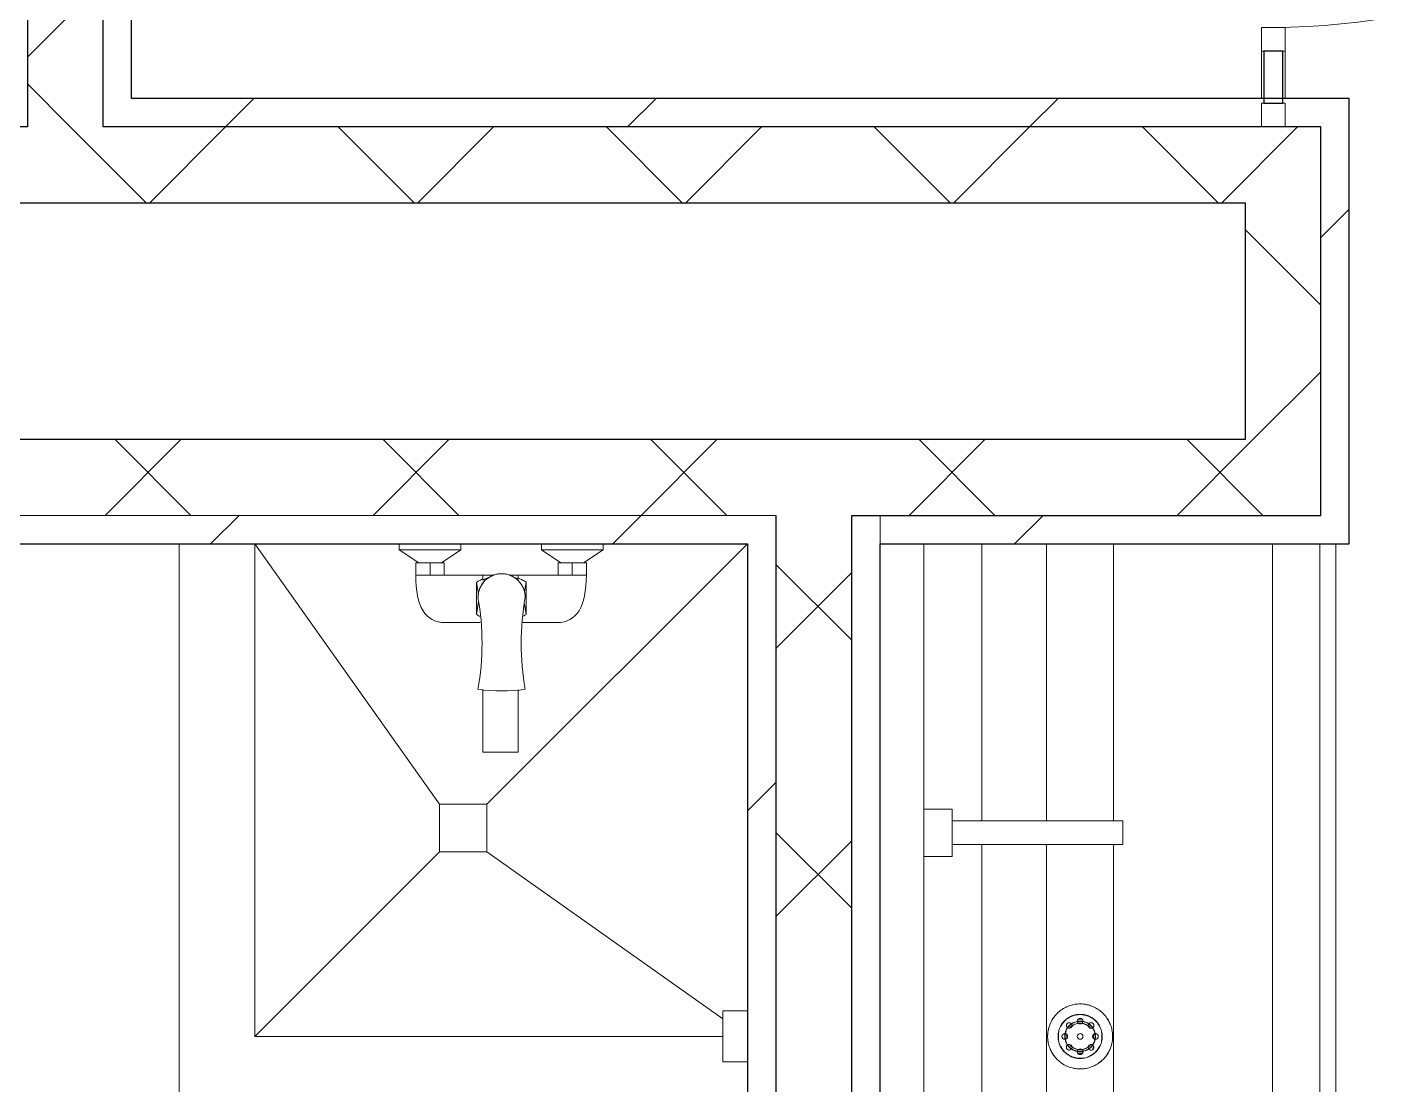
# Model space of a CAD drawing. Header units: millimetres. Extents: x -215207 to 92095, y -30385 to 123050.
# Drawn here: x -156190 to -154745, y -5864 to -4749 of the extents above; entities that cross this region are included whole.
import ezdxf

# ---------------------------------------------------------------- set-up
doc = ezdxf.new("R2010")
doc.units = ezdxf.units.MM
for name, color, linetype, lineweight in [('Витраж', 7, 'Continuous', 9), ('Двери', 7, 'Continuous', 9), ('Обобщенные модели', 7, 'Continuous', 20), ('Сантехника', 7, 'Continuous', 20), ('Стены наружные', 7, 'Continuous', 20), ('Стены разрез', 7, 'Continuous', 30), ('Стены штриховка', 7, 'Continuous', 9)]:
    doc.layers.add(name, color=color, linetype=linetype, lineweight=lineweight)

# ---------------------------------------------------------------- blocks, each defined once
blk = doc.blocks.new('1 этаж 21082025')
at = {"layer": 'Витраж', "lineweight": 18, "extrusion": (0, 0, -1)}
for p, q in [((45072.5, -36190), (45047.5, -36190)), ((45047.5, -36190), (45047.5, -36215)), ((45072.5, -36215), (45072.5, -36190)), ((45047.5, -36215), (45072.5, -36215))]:
    blk.add_line(p, q, dxfattribs=at)
at = {"layer": 'Витраж'}
for p, q in [((45047.5, -36215), (45047.5, -36265)), ((45072.5, -36215), (45072.5, -36265))]:
    blk.add_line(p, q, dxfattribs=at)
at = {"layer": 'Витраж', "lineweight": 18}
for p, q in [((45072.5, -36270), (45047.5, -36270)), ((45047.5, -36270), (45047.5, -36295)), ((45072.5, -36295), (45072.5, -36270)), ((45047.5, -36295), (45072.5, -36295))]:
    blk.add_line(p, q, dxfattribs=at)
at = {"layer": 'Двери'}
blk.add_arc((45060, -35490), 700, 270, 0, dxfattribs=at)
at = {"layer": 'Обобщенные модели'}
for p, q in [((43905, -36735), (43905, -37335)), ((43985, -37255), (43985, -36735)), ((43985, -36735), (44180, -37010)), ((44505, -36735), (44230, -37010)), ((44230, -37010), (44180, -37010)), ((44180, -37010), (44180, -37060)), ((44230, -37060), (44230, -37010)), ((43985, -37255), (44180, -37060)), ((44180, -37060), (44230, -37060)), ((44230, -37060), (44479, -37236.6)), ((44479, -37255), (43985, -37255))]:
    blk.add_line(p, q, dxfattribs=at)
at = {"layer": 'Обобщенные модели', "lineweight": 9}
for centre, radius, start, end in [((44245.5, -36791.5), 24.9, 0, 180), ((43948.2, -36840.1), 276.6, 349.8828, 10.1172), ((44542.7, -36840.1), 276.6, 169.8828, 190.1172), ((44245.5, -36704.3), 186, 262.307, 277.693)]:
    blk.add_arc(centre, radius, start, end, dxfattribs=at)
for points, knots in [([(44231.8, -36770.6), (44231.6, -36770.8), (44231.1, -36771.1), (44230.5, -36771.6), (44229.9, -36772), (44229.4, -36772.4), (44229, -36772.8), (44228.8, -36773), (44228.7, -36773.1)], [0.365798, 0.365798, 0.365798, 0.365798, 0.3928571, 0.4107143, 0.4285714, 0.4464286, 0.4642857, 0.4733784, 0.4733784, 0.4733784, 0.4733784]), ([(44237.6, -36767.8), (44237.4, -36767.9), (44236.7, -36768.1), (44235.9, -36768.5), (44235.1, -36768.8), (44234.7, -36769), (44234.4, -36769.1)], [0.1967317, 0.1967317, 0.1967317, 0.1967317, 0.21428571, 0.25, 0.26785714, 0.28571429, 0.28571429, 0.28571429, 0.28571429]), ([(44245.5, -36766.6), (44244.5, -36766.6), (44243, -36766.7), (44241.1, -36766.9), (44240.1, -36767.1), (44239.7, -36767.2)], [0, 0, 0, 0, 0.0714286, 0.1071429, 0.1428571, 0.1428571, 0.1428571, 0.1428571]), ([(44251.2, -36767.2), (44250.8, -36767.1), (44249.8, -36766.9), (44247.9, -36766.7), (44246.5, -36766.6), (44245.5, -36766.6)], [0.8571429, 0.8571429, 0.8571429, 0.8571429, 0.8928571, 0.9285714, 1, 1, 1, 1]), ([(44256.5, -36769.1), (44256.3, -36769), (44255.8, -36768.8), (44255, -36768.5), (44254.2, -36768.1), (44253.5, -36767.9), (44253.3, -36767.8)], [0.71428571, 0.71428571, 0.71428571, 0.71428571, 0.73214286, 0.75, 0.78571429, 0.8032683, 0.8032683, 0.8032683, 0.8032683]), ([(44262.2, -36773.1), (44262.2, -36773), (44261.7, -36772.6), (44261.2, -36772.1), (44260.4, -36771.6), (44259.8, -36771.1), (44259.4, -36770.8), (44259.1, -36770.6)], [0.5266216, 0.5266216, 0.5266216, 0.5266216, 0.5357143, 0.5714286, 0.5892857, 0.6071429, 0.634202, 0.634202, 0.634202, 0.634202]), ([(44223.2, -36780.3), (44223, -36780.7), (44222.6, -36781.6), (44222.2, -36782.7), (44221.9, -36783.3), (44221.9, -36783.5)], [0.71428571, 0.71428571, 0.71428571, 0.71428571, 0.75, 0.78571429, 0.80227909, 0.80227909, 0.80227909, 0.80227909]), ([(44226.2, -36775.7), (44225.9, -36776.1), (44225.4, -36776.7), (44224.9, -36777.4), (44224.7, -36777.7)], [0.57142857, 0.57142857, 0.57142857, 0.57142857, 0.60714286, 0.63719083, 0.63719083, 0.63719083, 0.63719083]), ([(44266.2, -36777.7), (44266, -36777.4), (44265.5, -36776.7), (44265, -36776.1), (44264.8, -36775.7)], [0.36280917, 0.36280917, 0.36280917, 0.36280917, 0.39285714, 0.42857143, 0.42857143, 0.42857143, 0.42857143]), ([(44269.1, -36783.5), (44269, -36783.3), (44268.8, -36782.7), (44268.3, -36781.6), (44267.9, -36780.7), (44267.7, -36780.3)], [0.19772091, 0.19772091, 0.19772091, 0.19772091, 0.21428571, 0.25, 0.28571429, 0.28571429, 0.28571429, 0.28571429])]:
    blk.add_open_spline(points, degree=3, knots=knots, dxfattribs=at)
for points in [[(44221.2, -36785.6), (44220.8, -36787.5), (44220.6, -36789.5), (44220.6, -36791.5)], [(44270.4, -36791.5), (44270.4, -36789.5), (44270.1, -36787.5), (44269.7, -36785.6)]]:
    blk.add_open_spline(points, degree=3, dxfattribs=at)
at = {"layer": 'Сантехника'}
for p, q in [((44137.5, -36735), (44137.5, -36741.4)), ((44137.5, -36741.4), (44158, -36755)), ((44202.5, -36741.4), (44137.5, -36741.4)), ((44182, -36755), (44202.5, -36741.4)), ((44202.5, -36741.4), (44202.5, -36735)), ((44287.5, -36735), (44287.5, -36741.3)), ((44287.5, -36741.3), (44308, -36755)), ((44352.5, -36741.3), (44287.5, -36741.3)), ((44332, -36755), (44352.5, -36741.3)), ((44352.5, -36741.3), (44352.5, -36735)), ((44691, -38445), (44691, -36735)), ((44752.4, -37027.6), (44752.4, -36735)), ((44820.4, -37027.5), (44820.4, -36735)), ((44891.1, -37027.5), (44891.1, -36735)), ((45059, -38445), (45059, -36735)), ((45109, -38445), (45109, -36735)), ((45126, -38445), (45126, -36735)), ((44155, -36755), (44170, -36755)), ((44155, -36768), (44155, -36755)), ((44170, -36755), (44185, -36755)), ((44170, -36755), (44170, -36768)), ((44185, -36755), (44185, -36768)), ((44305, -36755), (44320, -36755)), ((44305, -36768), (44305, -36755)), ((44320, -36755), (44335, -36755)), ((44320, -36768), (44320, -36755)), ((44335, -36755), (44335, -36768)), ((44154.8, -36768), (44162.1, -36768)), ((44170, -36768), (44162.1, -36768)), ((44177.9, -36768), (44170, -36768)), ((44177.9, -36768), (44225.8, -36768)), ((44225.8, -36773.3), (44225.8, -36768)), ((44225.8, -36768), (44237.6, -36768)), ((44253.3, -36768), (44263, -36768)), ((44263, -36768), (44263, -36772.3)), ((44263, -36768), (44312.1, -36768)), ((44320, -36768), (44312.1, -36768)), ((44327.9, -36768), (44320, -36768)), ((44327.9, -36768), (44334.9, -36768)), ((44219.1, -36809.7), (44219.1, -36775.6)), ((44219.1, -36775.6), (44221, -36788.3)), ((44269.6, -36785.9), (44271.5, -36775.6)), ((44271.5, -36775.6), (44271.5, -36809.7)), ((44219.1, -36809.7), (44220.9, -36795.9)), ((44271.5, -36809.7), (44269.7, -36798.9)), ((44185.6, -36818.2), (44222.9, -36818.2)), ((44268, -36818.2), (44304.1, -36818.2)), ((44225.8, -36947.8), (44225.8, -36889)), ((44263, -36889.1), (44263, -36947.8)), ((44225.8, -36947.8), (44225.8, -36955)), ((44263, -36955), (44263, -36947.8)), ((44225.8, -36955), (44263, -36955)), ((44721, -37015), (44691, -37015)), ((44721, -37065), (44721, -37015)), ((44901, -37027.5), (44721, -37027.5)), ((44901, -37052.5), (44901, -37027.5)), ((44721, -37052.5), (44901, -37052.5)), ((44752.4, -37577.6), (44752.4, -37052.4)), ((44820.4, -37577.5), (44820.4, -37052.5)), ((44891.1, -37577.5), (44891.1, -37052.5)), ((44691, -37065), (44721, -37065)), ((44844.3, -37222.8), (44843, -37223.3)), ((44845.6, -37222.3), (44844.3, -37222.8)), ((44846.9, -37221.9), (44845.6, -37222.3)), ((44848.2, -37221.6), (44846.9, -37221.9)), ((44849.5, -37221.3), (44848.2, -37221.6)), ((44850.9, -37221.1), (44849.5, -37221.3)), ((44852.3, -37220.9), (44850.9, -37221.1)), ((44853.6, -37220.8), (44852.3, -37220.9)), ((44855, -37220.7), (44853.6, -37220.8)), ((44856.4, -37220.7), (44855, -37220.7)), ((44857.7, -37220.7), (44856.4, -37220.7)), ((44859.1, -37220.8), (44857.7, -37220.7)), ((44860.5, -37221), (44859.1, -37220.8)), ((44861.8, -37221.2), (44860.5, -37221)), ((44863.2, -37221.5), (44861.8, -37221.2)), ((44864.5, -37221.8), (44863.2, -37221.5)), ((44865.8, -37222.1), (44864.5, -37221.8)), ((44867.1, -37222.6), (44865.8, -37222.1)), ((44868.4, -37223), (44867.1, -37222.6)), ((44869.7, -37223.6), (44868.4, -37223)), ((44505, -37228), (44479, -37228)), ((44479, -37228), (44479, -37255)), ((44826.6, -37237.3), (44825.9, -37238.5)), ((44827.3, -37236.2), (44826.6, -37237.3)), ((44828.1, -37235), (44827.3, -37236.2)), ((44828.9, -37233.9), (44828.1, -37235)), ((44829.8, -37232.9), (44828.9, -37233.9)), ((44830.7, -37231.8), (44829.8, -37232.9)), ((44831.7, -37230.8), (44830.7, -37231.8)), ((44832.6, -37229.9), (44831.7, -37230.8)), ((44833.7, -37229), (44832.6, -37229.9)), ((44834.7, -37228.1), (44833.7, -37229)), ((44835.8, -37227.3), (44834.7, -37228.1)), ((44836.9, -37226.5), (44835.8, -37227.3)), ((44838.1, -37225.7), (44836.9, -37226.5)), ((44839.3, -37225.1), (44838.1, -37225.7)), ((44840.5, -37224.4), (44839.3, -37225.1)), ((44839.8, -37238.3), (44840.4, -37237.6)), ((44840.4, -37237.6), (44841.2, -37237)), ((44841.7, -37223.8), (44840.5, -37224.4)), ((44840.6, -37237.8), (44841.3, -37237.2)), ((44841.2, -37237), (44841.9, -37236.5)), ((44841.3, -37237.2), (44842, -37236.7)), ((44843, -37223.3), (44841.7, -37223.8)), ((44841.9, -37236.5), (44842.6, -37235.9)), ((44842.6, -37235.9), (44843.4, -37235.4)), ((44842.8, -37236.1), (44843.6, -37235.6)), ((44843.4, -37235.4), (44844.2, -37234.9)), ((44843.6, -37235.6), (44844.3, -37235.1)), ((44844.2, -37234.9), (44845, -37234.5)), ((44844.3, -37235.1), (44845.1, -37234.7)), ((44845, -37234.5), (44845.8, -37234)), ((44845.1, -37234.7), (44846, -37234.3)), ((44846.3, -37233.8), (44845.5, -37234.2)), ((44845.8, -37234), (44846.7, -37233.6)), ((44846, -37234.3), (44846.8, -37233.9)), ((44847.2, -37233.4), (44846.3, -37233.8)), ((44846.7, -37233.6), (44847.6, -37233.3)), ((44846.8, -37233.9), (44847.7, -37233.5)), ((44848, -37233.1), (44847.2, -37233.4)), ((44847.6, -37233.3), (44848.4, -37233)), ((44847.7, -37233.5), (44848.5, -37233.2)), ((44848.9, -37232.8), (44848, -37233.1)), ((44848.4, -37233), (44849.3, -37232.7)), ((44848.5, -37233.2), (44849.4, -37232.9)), ((44849.8, -37232.5), (44848.9, -37232.8)), ((44849.3, -37232.7), (44850.2, -37232.4)), ((44849.4, -37232.9), (44850.3, -37232.7)), ((44850.7, -37232.3), (44849.8, -37232.5)), ((44850.2, -37232.4), (44851.1, -37232.2)), ((44850.3, -37232.7), (44851.2, -37232.5)), ((44851.6, -37232.1), (44850.7, -37232.3)), ((44851.1, -37232.2), (44852, -37232)), ((44851.2, -37232.5), (44852.1, -37232.3)), ((44852.5, -37232), (44851.6, -37232.1)), ((44852, -37232), (44853, -37231.9)), ((44852.1, -37232.3), (44853, -37232.2)), ((44853, -37231.9), (44853.9, -37231.8)), ((44853, -37232.2), (44853.9, -37232.1)), ((44853.9, -37231.8), (44854.8, -37231.7)), ((44853.9, -37232.1), (44854.8, -37232)), ((44854.8, -37231.7), (44855.7, -37231.7)), ((44854.8, -37232), (44855.8, -37232)), ((44855.7, -37231.7), (44856.7, -37231.7)), ((44855.8, -37232), (44856.7, -37232)), ((44856.7, -37231.7), (44857.6, -37231.8)), ((44856.7, -37232), (44857.6, -37232)), ((44857.6, -37231.8), (44858.5, -37231.8)), ((44857.6, -37232), (44858.5, -37232.1)), ((44858.5, -37231.8), (44859.5, -37232)), ((44858.5, -37232.1), (44859.4, -37232.2)), ((44860, -37232), (44859, -37231.9)), ((44859.4, -37232.2), (44860.3, -37232.4)), ((44859.5, -37232), (44860.4, -37232.1)), ((44860.9, -37232.2), (44860, -37232)), ((44860.3, -37232.4), (44861.2, -37232.6)), ((44860.4, -37232.1), (44861.3, -37232.3)), ((44861.8, -37232.4), (44860.9, -37232.2)), ((44861.2, -37232.6), (44862.1, -37232.8)), ((44861.3, -37232.3), (44862.2, -37232.5)), ((44862.7, -37232.7), (44861.8, -37232.4)), ((44862.1, -37232.8), (44863, -37233.1)), ((44862.2, -37232.5), (44863.1, -37232.8)), ((44863.6, -37233), (44862.7, -37232.7)), ((44863, -37233.1), (44863.9, -37233.4)), ((44863.1, -37232.8), (44864, -37233.1)), ((44864.4, -37233.3), (44863.6, -37233)), ((44863.9, -37233.4), (44864.7, -37233.7)), ((44864, -37233.1), (44864.8, -37233.4)), ((44865.3, -37233.6), (44864.4, -37233.3)), ((44864.7, -37233.7), (44865.6, -37234.1)), ((44864.8, -37233.4), (44865.7, -37233.8)), ((44866.2, -37234), (44865.3, -37233.6)), ((44865.6, -37234.1), (44866.4, -37234.5)), ((44865.7, -37233.8), (44866.5, -37234.2)), ((44867, -37234.5), (44866.2, -37234)), ((44866.4, -37234.5), (44867.2, -37234.9)), ((44866.5, -37234.2), (44867.4, -37234.7)), ((44867.2, -37234.9), (44868, -37235.3)), ((44867.4, -37234.7), (44868.2, -37235.1)), ((44868, -37235.3), (44868.8, -37235.8)), ((44868.2, -37235.1), (44868.9, -37235.6)), ((44868.8, -37235.8), (44869.6, -37236.4)), ((44868.9, -37235.6), (44869.7, -37236.2)), ((44869.6, -37236.4), (44870.3, -37236.9)), ((44870.9, -37224.1), (44869.7, -37223.6)), ((44869.7, -37236.2), (44870.5, -37236.7)), ((44870.3, -37236.9), (44871, -37237.5)), ((44870.5, -37236.7), (44871.2, -37237.3)), ((44872.2, -37224.7), (44870.9, -37224.1)), ((44871, -37237.5), (44871.7, -37238.1)), ((44871.2, -37237.3), (44871.9, -37237.9)), ((44873.4, -37225.4), (44872.2, -37224.7)), ((44874.5, -37226.1), (44873.4, -37225.4)), ((44875.7, -37226.9), (44874.5, -37226.1)), ((44876.8, -37227.7), (44875.7, -37226.9)), ((44877.9, -37228.6), (44876.8, -37227.7)), ((44878.9, -37229.5), (44877.9, -37228.6)), ((44879.9, -37230.4), (44878.9, -37229.5)), ((44880.9, -37231.4), (44879.9, -37230.4)), ((44881.8, -37232.4), (44880.9, -37231.4)), ((44882.7, -37233.4), (44881.8, -37232.4)), ((44883.5, -37234.5), (44882.7, -37233.4)), ((44884.3, -37235.6), (44883.5, -37234.5)), ((44885.1, -37236.8), (44884.3, -37235.6)), ((44885.8, -37238), (44885.1, -37236.8)), ((44821.9, -37251.5), (44821.8, -37252.9)), ((44822, -37250.2), (44821.9, -37251.5)), ((44822.3, -37248.8), (44822, -37250.2)), ((44822.5, -37247.5), (44822.3, -37248.8)), ((44822.9, -37246.1), (44822.5, -37247.5)), ((44823.2, -37244.8), (44822.9, -37246.1)), ((44823.7, -37243.5), (44823.2, -37244.8)), ((44824.2, -37242.2), (44823.7, -37243.5)), ((44824.7, -37241), (44824.2, -37242.2)), ((44825.3, -37239.7), (44824.7, -37241)), ((44825.9, -37238.5), (44825.3, -37239.7)), ((44832.9, -37251.7), (44832.8, -37252.6)), ((44833.1, -37250.8), (44832.9, -37251.7)), ((44832.9, -37252.2), (44833, -37251.3)), ((44833, -37251.3), (44833.2, -37250.4)), ((44833.1, -37252.2), (44833.3, -37251.3)), ((44833.2, -37250.4), (44833.4, -37249.5)), ((44833.3, -37251.3), (44833.4, -37250.4)), ((44833.4, -37249.5), (44833.6, -37248.6)), ((44833.4, -37250.4), (44833.6, -37249.5)), ((44833.6, -37248.6), (44833.9, -37247.7)), ((44833.9, -37247.7), (44834.2, -37246.8)), ((44834.2, -37246.8), (44834.5, -37245.9)), ((44834.5, -37245.9), (44834.9, -37245.1)), ((44834.9, -37245.1), (44835.3, -37244.2)), ((44835.3, -37244.2), (44835.8, -37243.4)), ((44836, -37243), (44835.6, -37243.8)), ((44835.6, -37244.4), (44836, -37243.6)), ((44835.8, -37243.4), (44836.3, -37242.6)), ((44836.5, -37242.2), (44836, -37243)), ((44836, -37243.6), (44836.5, -37242.8)), ((44836.3, -37242.6), (44836.8, -37241.8)), ((44837.1, -37241.4), (44836.5, -37242.2)), ((44836.5, -37242.8), (44837, -37242)), ((44836.8, -37241.8), (44837.3, -37241.1)), ((44837, -37242), (44837.5, -37241.2)), ((44837.6, -37240.7), (44837.1, -37241.4)), ((44837.3, -37241.1), (44837.9, -37240.3)), ((44837.5, -37241.2), (44838.1, -37240.5)), ((44838.2, -37240), (44837.6, -37240.7)), ((44837.9, -37240.3), (44838.5, -37239.6)), ((44838.1, -37240.5), (44838.7, -37239.8)), ((44838.8, -37239.3), (44838.2, -37240)), ((44838.5, -37239.6), (44839.1, -37238.9)), ((44838.7, -37239.8), (44839.3, -37239.1)), ((44839.5, -37238.6), (44838.8, -37239.3)), ((44839.1, -37238.9), (44839.8, -37238.3)), ((44839.3, -37239.1), (44839.9, -37238.5)), ((44839.9, -37238.5), (44840.6, -37237.8)), ((44840, -37252.4), (44840.1, -37251.8)), ((44840.1, -37251.8), (44840.3, -37251.1)), ((44840.3, -37251.1), (44840.4, -37250.5)), ((44840.4, -37250.5), (44840.6, -37249.9)), ((44840.6, -37249.9), (44840.8, -37249.3)), ((44840.8, -37249.3), (44841.1, -37248.7)), ((44841.1, -37248.7), (44841.3, -37248.1)), ((44841.3, -37248.1), (44841.6, -37247.5)), ((44841.6, -37247.5), (44841.9, -37247)), ((44841.9, -37247), (44842.3, -37246.4)), ((44842.3, -37246.4), (44842.6, -37245.9)), ((44842.6, -37245.9), (44843, -37245.3)), ((44843, -37245.3), (44843.4, -37244.8)), ((44843.4, -37244.8), (44843.8, -37244.3)), ((44843.8, -37244.3), (44844.3, -37243.8)), ((44844.3, -37243.8), (44844.7, -37243.4)), ((44844.7, -37243.4), (44845.2, -37242.9)), ((44845.2, -37242.9), (44845.7, -37242.5)), ((44845.7, -37242.5), (44846.2, -37242.1)), ((44846.2, -37242.1), (44846.7, -37241.7)), ((44846.7, -37241.7), (44847.2, -37241.4)), ((44852.6, -37239.2), (44853.2, -37239)), ((44853.2, -37239), (44853.9, -37238.9)), ((44853.9, -37238.9), (44854.5, -37238.9)), ((44854.5, -37238.9), (44855.2, -37238.8)), ((44855.2, -37238.8), (44855.8, -37238.8)), ((44855.8, -37238.8), (44856.5, -37238.8)), ((44856.5, -37238.8), (44857.1, -37238.8)), ((44857.1, -37238.8), (44857.8, -37238.9)), ((44857.8, -37238.9), (44858.4, -37239)), ((44858.4, -37239), (44859, -37239.1)), ((44865, -37241.5), (44865.5, -37241.9)), ((44865.5, -37241.9), (44866, -37242.3)), ((44866, -37242.3), (44866.5, -37242.7)), ((44866.5, -37242.7), (44867, -37243.1)), ((44867, -37243.1), (44867.5, -37243.6)), ((44867.5, -37243.6), (44867.9, -37244.1)), ((44867.9, -37244.1), (44868.4, -37244.5)), ((44868.4, -37244.5), (44868.8, -37245)), ((44868.8, -37245), (44869.2, -37245.6)), ((44869.2, -37245.6), (44869.5, -37246.1)), ((44869.5, -37246.1), (44869.9, -37246.6)), ((44869.9, -37246.6), (44870.2, -37247.2)), ((44870.2, -37247.2), (44870.5, -37247.8)), ((44870.5, -37247.8), (44870.8, -37248.4)), ((44870.8, -37248.4), (44871, -37249)), ((44871, -37249), (44871.3, -37249.6)), ((44871.3, -37249.6), (44871.5, -37250.2)), ((44871.5, -37250.2), (44871.6, -37250.8)), ((44871.6, -37250.8), (44871.8, -37251.4)), ((44871.7, -37238.1), (44872.4, -37238.8)), ((44871.8, -37251.4), (44871.9, -37252.1)), ((44871.9, -37237.9), (44872.5, -37238.6)), ((44871.9, -37252.1), (44872, -37252.7)), ((44872.9, -37238.9), (44872.2, -37238.3)), ((44872.4, -37238.8), (44873, -37239.4)), ((44872.5, -37238.6), (44873.2, -37239.3)), ((44873.5, -37239.6), (44872.9, -37238.9)), ((44873, -37239.4), (44873.6, -37240.1)), ((44873.2, -37239.3), (44873.8, -37240)), ((44874.1, -37240.3), (44873.5, -37239.6)), ((44873.6, -37240.1), (44874.2, -37240.8)), ((44873.8, -37240), (44874.4, -37240.7)), ((44874.7, -37241.1), (44874.1, -37240.3)), ((44874.2, -37240.8), (44874.7, -37241.6)), ((44874.4, -37240.7), (44874.9, -37241.4)), ((44875.2, -37241.8), (44874.7, -37241.1)), ((44874.7, -37241.6), (44875.3, -37242.3)), ((44874.9, -37241.4), (44875.5, -37242.2)), ((44875.7, -37242.6), (44875.2, -37241.8)), ((44875.3, -37242.3), (44875.7, -37243.1)), ((44875.5, -37242.2), (44876, -37243)), ((44876.2, -37243.4), (44875.7, -37242.6)), ((44875.7, -37243.1), (44876.2, -37243.9)), ((44876, -37243), (44876.4, -37243.8)), ((44876.3, -37243.6), (44876.2, -37243.4)), ((44876.2, -37243.9), (44876.3, -37244.1)), ((44876.4, -37243.8), (44876.9, -37244.6)), ((44876.9, -37244.6), (44877.3, -37245.5)), ((44877.3, -37245.5), (44877.6, -37246.3)), ((44877.6, -37246.3), (44878, -37247.2)), ((44878, -37247.2), (44878.2, -37248.1)), ((44878.2, -37248.1), (44878.5, -37249)), ((44878.5, -37249), (44878.7, -37249.9)), ((44878.5, -37249.9), (44878.7, -37250.8)), ((44878.7, -37249.9), (44878.9, -37250.8)), ((44878.7, -37250.8), (44878.8, -37251.7)), ((44878.8, -37251.7), (44878.9, -37252.7)), ((44878.9, -37250.8), (44879.1, -37251.7)), ((44879.1, -37252.2), (44879, -37251.3)), ((44879.1, -37251.7), (44879.2, -37252.6)), ((44886.4, -37239.2), (44885.8, -37238)), ((44887, -37240.4), (44886.4, -37239.2)), ((44887.6, -37241.6), (44887, -37240.4)), ((44888.1, -37242.9), (44887.6, -37241.6)), ((44888.6, -37244.2), (44888.1, -37242.9)), ((44889, -37245.5), (44888.6, -37244.2)), ((44889.3, -37246.8), (44889, -37245.5)), ((44889.6, -37248.2), (44889.3, -37246.8)), ((44889.9, -37249.5), (44889.6, -37248.2)), ((44890.1, -37250.9), (44889.9, -37249.5)), ((44890.2, -37252.3), (44890.1, -37250.9)), ((44479, -37255), (44479, -37282)), ((44821.8, -37252.9), (44821.7, -37254.3)), ((44821.7, -37254.3), (44821.7, -37255)), ((44821.7, -37255), (44821.7, -37256.4)), ((44821.7, -37256.4), (44821.8, -37257.7)), ((44821.8, -37257.7), (44821.9, -37259.1)), ((44821.9, -37259.1), (44822.1, -37260.5)), ((44822.1, -37260.5), (44822.4, -37261.8)), ((44822.4, -37261.8), (44822.7, -37263.2)), ((44822.7, -37263.2), (44823, -37264.5)), ((44823, -37264.5), (44823.4, -37265.8)), ((44823.4, -37265.8), (44823.9, -37267.1)), ((44832.8, -37252.6), (44832.7, -37253.6)), ((44832.7, -37254.1), (44832.8, -37253.1)), ((44832.7, -37253.6), (44832.7, -37254.5)), ((44832.7, -37255), (44832.7, -37254.1)), ((44832.7, -37254.5), (44832.7, -37255)), ((44832.7, -37255), (44832.7, -37255.9)), ((44832.7, -37255.5), (44832.7, -37255)), ((44832.7, -37256.4), (44832.7, -37255.5)), ((44832.7, -37255.9), (44832.8, -37256.9)), ((44832.8, -37257.4), (44832.7, -37256.4)), ((44832.8, -37253.1), (44832.9, -37252.2)), ((44832.8, -37256.9), (44832.9, -37257.8)), ((44832.9, -37258.3), (44832.8, -37257.4)), ((44832.9, -37257.8), (44833, -37258.7)), ((44833.1, -37259.2), (44832.9, -37258.3)), ((44833, -37253.2), (44833.1, -37252.2)), ((44833, -37254.1), (44833, -37253.2)), ((44833, -37255), (44833, -37254.1)), ((44833, -37255.5), (44833, -37255)), ((44833, -37256.4), (44833, -37255.5)), ((44833.1, -37257.3), (44833, -37256.4)), ((44833.2, -37258.3), (44833.1, -37257.3)), ((44833.3, -37260.1), (44833.1, -37259.2)), ((44833.3, -37259.2), (44833.2, -37258.3)), ((44833.5, -37260.1), (44833.3, -37259.2)), ((44833.5, -37261), (44833.3, -37260.1)), ((44833.8, -37261.9), (44833.5, -37261)), ((44834, -37262.8), (44833.8, -37261.9)), ((44834.4, -37263.7), (44834, -37262.8)), ((44834.7, -37264.5), (44834.4, -37263.7)), ((44835.1, -37265.4), (44834.7, -37264.5)), ((44835.6, -37266.2), (44835.1, -37265.4)), ((44836, -37267), (44835.6, -37266.2)), ((44836.3, -37266.9), (44835.8, -37266.1)), ((44839.8, -37254.4), (44839.9, -37253.7)), ((44839.8, -37255), (44839.8, -37254.4)), ((44839.8, -37255.3), (44839.8, -37255)), ((44839.8, -37256), (44839.8, -37255.3)), ((44839.9, -37256.6), (44839.8, -37256)), ((44839.9, -37253.1), (44840, -37252.4)), ((44839.9, -37253.7), (44839.9, -37253.1)), ((44840, -37257.3), (44839.9, -37256.6)), ((44840.1, -37257.9), (44840, -37257.3)), ((44840.2, -37258.6), (44840.1, -37257.9)), ((44840.4, -37259.2), (44840.2, -37258.6)), ((44840.5, -37259.8), (44840.4, -37259.2)), ((44840.7, -37260.4), (44840.5, -37259.8)), ((44841, -37261), (44840.7, -37260.4)), ((44841.2, -37261.6), (44841, -37261)), ((44841.5, -37262.2), (44841.2, -37261.6)), ((44841.8, -37262.8), (44841.5, -37262.2)), ((44842.1, -37263.4), (44841.8, -37262.8)), ((44842.5, -37263.9), (44842.1, -37263.4)), ((44842.8, -37264.4), (44842.5, -37263.9)), ((44843.2, -37265), (44842.8, -37264.4)), ((44843.6, -37265.5), (44843.2, -37265)), ((44844.1, -37265.9), (44843.6, -37265.5)), ((44844.5, -37266.4), (44844.1, -37265.9)), ((44845, -37266.9), (44844.5, -37266.4)), ((44867.7, -37266.2), (44867.3, -37266.6)), ((44868.2, -37265.7), (44867.7, -37266.2)), ((44868.6, -37265.2), (44868.2, -37265.7)), ((44869, -37264.7), (44868.6, -37265.2)), ((44869.4, -37264.1), (44869, -37264.7)), ((44869.7, -37263.6), (44869.4, -37264.1)), ((44870.1, -37263), (44869.7, -37263.6)), ((44870.4, -37262.5), (44870.1, -37263)), ((44870.7, -37261.9), (44870.4, -37262.5)), ((44870.9, -37261.3), (44870.7, -37261.9)), ((44871.2, -37260.7), (44870.9, -37261.3)), ((44871.4, -37260.1), (44871.2, -37260.7)), ((44871.6, -37259.5), (44871.4, -37260.1)), ((44871.7, -37258.9), (44871.6, -37259.5)), ((44871.9, -37258.2), (44871.7, -37258.9)), ((44872, -37257.6), (44871.9, -37258.2)), ((44872, -37252.7), (44872.1, -37253.4)), ((44872.1, -37256.9), (44872, -37257.6)), ((44872.1, -37253.4), (44872.2, -37254)), ((44872.2, -37255.6), (44872.1, -37256.3)), ((44872.1, -37256.3), (44872.1, -37256.9)), ((44872.2, -37254), (44872.2, -37254.7)), ((44872.2, -37254.7), (44872.2, -37255)), ((44872.2, -37255), (44872.2, -37255.6)), ((44876, -37266.4), (44875.5, -37267.2)), ((44876.3, -37265.9), (44876, -37266.4)), ((44876, -37267), (44876.3, -37266.4)), ((44876.7, -37265.8), (44876.2, -37266.6)), ((44877.1, -37264.9), (44876.7, -37265.8)), ((44877.5, -37264.1), (44877.1, -37264.9)), ((44877.8, -37263.2), (44877.5, -37264.1)), ((44878.1, -37262.3), (44877.8, -37263.2)), ((44878.4, -37261.4), (44878.1, -37262.3)), ((44878.6, -37259.6), (44878.4, -37260.5)), ((44878.6, -37260.5), (44878.4, -37261.4)), ((44878.7, -37258.7), (44878.6, -37259.6)), ((44878.8, -37259.6), (44878.6, -37260.5)), ((44878.9, -37257.8), (44878.7, -37258.7)), ((44879, -37258.7), (44878.8, -37259.6)), ((44878.9, -37252.7), (44879, -37253.6)), ((44879, -37256.8), (44878.9, -37257.8)), ((44878.9, -37259.2), (44879.1, -37258.3)), ((44879, -37253.6), (44879, -37254.5)), ((44879, -37254.5), (44879, -37255)), ((44879, -37255), (44879, -37255.9)), ((44879, -37255.9), (44879, -37256.8)), ((44879.1, -37257.8), (44879, -37258.7)), ((44879.2, -37253.1), (44879.1, -37252.2)), ((44879.2, -37256.9), (44879.1, -37257.8)), ((44879.1, -37258.3), (44879.2, -37257.4)), ((44879.2, -37252.6), (44879.3, -37253.6)), ((44879.3, -37254.1), (44879.2, -37253.1)), ((44879.3, -37255.9), (44879.2, -37256.9)), ((44879.2, -37257.4), (44879.3, -37256.4)), ((44879.3, -37253.6), (44879.3, -37254.5)), ((44879.3, -37255), (44879.3, -37254.1)), ((44879.3, -37254.5), (44879.3, -37255)), ((44879.3, -37255.5), (44879.3, -37255)), ((44879.3, -37255), (44879.3, -37255.9)), ((44879.3, -37256.4), (44879.3, -37255.5)), ((44887.8, -37267.8), (44888.3, -37266.5)), ((44888.3, -37266.5), (44888.8, -37265.2)), ((44888.8, -37265.2), (44889.1, -37263.9)), ((44889.1, -37263.9), (44889.5, -37262.5)), ((44889.5, -37262.5), (44889.7, -37261.2)), ((44889.7, -37261.2), (44890, -37259.8)), ((44890, -37259.8), (44890.1, -37258.5)), ((44890.1, -37258.5), (44890.2, -37257.1)), ((44890.3, -37253.6), (44890.2, -37252.3)), ((44890.2, -37257.1), (44890.3, -37255.7)), ((44890.3, -37255), (44890.3, -37253.6)), ((44890.3, -37255.7), (44890.3, -37255)), ((44823.9, -37267.1), (44824.4, -37268.4)), ((44824.4, -37268.4), (44825, -37269.6)), ((44825, -37269.6), (44825.6, -37270.8)), ((44825.6, -37270.8), (44826.2, -37272)), ((44826.2, -37272), (44826.9, -37273.2)), ((44826.9, -37273.2), (44827.7, -37274.4)), ((44827.7, -37274.4), (44828.5, -37275.5)), ((44828.5, -37275.5), (44829.3, -37276.6)), ((44829.3, -37276.6), (44830.2, -37277.6)), ((44830.2, -37277.6), (44831.1, -37278.6)), ((44831.1, -37278.6), (44832.1, -37279.6)), ((44832.1, -37279.6), (44833.1, -37280.5)), ((44833.1, -37280.5), (44834.1, -37281.4)), ((44835.8, -37266.6), (44836.3, -37267.4)), ((44836.5, -37267.8), (44836, -37267)), ((44836.7, -37267.7), (44836.3, -37266.9)), ((44836.3, -37267.4), (44836.8, -37268.2)), ((44837.1, -37268.6), (44836.5, -37267.8)), ((44837.3, -37268.4), (44836.7, -37267.7)), ((44836.8, -37268.2), (44837.3, -37268.9)), ((44837.6, -37269.3), (44837.1, -37268.6)), ((44837.8, -37269.2), (44837.3, -37268.4)), ((44837.3, -37268.9), (44837.9, -37269.7)), ((44838.2, -37270), (44837.6, -37269.3)), ((44838.4, -37269.9), (44837.8, -37269.2)), ((44837.9, -37269.7), (44838.5, -37270.4)), ((44838.8, -37270.7), (44838.2, -37270)), ((44839, -37270.6), (44838.4, -37269.9)), ((44838.5, -37270.4), (44839.1, -37271.1)), ((44839.5, -37271.4), (44838.8, -37270.7)), ((44839.6, -37271.2), (44839, -37270.6)), ((44839.1, -37271.1), (44839.8, -37271.7)), ((44840.1, -37272.1), (44839.5, -37271.4)), ((44840.3, -37271.9), (44839.6, -37271.2)), ((44840.8, -37272.7), (44840.1, -37272.1)), ((44841, -37272.5), (44840.3, -37271.9)), ((44841.5, -37273.3), (44840.8, -37272.7)), ((44841.7, -37273.1), (44841, -37272.5)), ((44842.3, -37273.8), (44841.5, -37273.3)), ((44842.4, -37273.6), (44841.7, -37273.1)), ((44843.1, -37274.4), (44842.3, -37273.8)), ((44843.2, -37274.2), (44842.4, -37273.6)), ((44843.8, -37274.9), (44843.1, -37274.4)), ((44844, -37274.7), (44843.2, -37274.2)), ((44844.6, -37275.3), (44843.8, -37274.9)), ((44844.8, -37275.1), (44844, -37274.7)), ((44845.5, -37275.8), (44844.6, -37275.3)), ((44845.6, -37275.5), (44844.8, -37275.1)), ((44845.5, -37267.3), (44845, -37266.9)), ((44845, -37275.5), (44845.8, -37276)), ((44846, -37267.7), (44845.5, -37267.3)), ((44846.3, -37276.2), (44845.5, -37275.8)), ((44846.4, -37275.9), (44845.6, -37275.5)), ((44845.8, -37276), (44846.7, -37276.4)), ((44846.5, -37268.1), (44846, -37267.7)), ((44847.2, -37276.6), (44846.3, -37276.2)), ((44847.3, -37276.3), (44846.4, -37275.9)), ((44847, -37268.5), (44846.5, -37268.1)), ((44846.7, -37276.4), (44847.6, -37276.7)), ((44848, -37276.9), (44847.2, -37276.6)), ((44848.1, -37276.6), (44847.3, -37276.3)), ((44847.6, -37276.7), (44848.4, -37277)), ((44848.9, -37277.2), (44848, -37276.9)), ((44849, -37276.9), (44848.1, -37276.6)), ((44848.4, -37277), (44849.3, -37277.3)), ((44849.8, -37277.5), (44848.9, -37277.2)), ((44849.9, -37277.2), (44849, -37276.9)), ((44849.3, -37277.3), (44850.2, -37277.6)), ((44850.7, -37277.7), (44849.8, -37277.5)), ((44850.8, -37277.4), (44849.9, -37277.2)), ((44850.2, -37277.6), (44851.1, -37277.8)), ((44851.6, -37277.9), (44850.7, -37277.7)), ((44851.7, -37277.6), (44850.8, -37277.4)), ((44851.1, -37277.8), (44852, -37278)), ((44852.5, -37278), (44851.6, -37277.9)), ((44852.6, -37277.8), (44851.7, -37277.6)), ((44852, -37278), (44853, -37278.1)), ((44853.5, -37278.2), (44852.5, -37278)), ((44853.5, -37277.9), (44852.6, -37277.8)), ((44853.6, -37271), (44853, -37270.9)), ((44854.4, -37278), (44853.5, -37277.9)), ((44854.4, -37278.2), (44853.5, -37278.2)), ((44854.2, -37271.1), (44853.6, -37271)), ((44854.9, -37271.2), (44854.2, -37271.1)), ((44855.3, -37278), (44854.4, -37278)), ((44855.3, -37278.3), (44854.4, -37278.2)), ((44855.5, -37271.2), (44854.9, -37271.2)), ((44856.2, -37278), (44855.3, -37278)), ((44856.3, -37278.3), (44855.3, -37278.3)), ((44856.2, -37271.2), (44855.5, -37271.2)), ((44856.8, -37271.2), (44856.2, -37271.2)), ((44857.2, -37278), (44856.2, -37278)), ((44857.2, -37278.3), (44856.3, -37278.3)), ((44857.5, -37271.1), (44856.8, -37271.2)), ((44858.1, -37277.9), (44857.2, -37278)), ((44858.1, -37278.2), (44857.2, -37278.3)), ((44858.1, -37271.1), (44857.5, -37271.1)), ((44858.8, -37271), (44858.1, -37271.1)), ((44859, -37277.8), (44858.1, -37277.9)), ((44859, -37278.1), (44858.1, -37278.2)), ((44859.4, -37270.8), (44858.8, -37271)), ((44859.9, -37277.7), (44859, -37277.8)), ((44860, -37278), (44859, -37278.1)), ((44860.9, -37277.8), (44860, -37278)), ((44861.8, -37277.6), (44860.9, -37277.8)), ((44862.7, -37277.3), (44861.8, -37277.6)), ((44863.6, -37277), (44862.7, -37277.3)), ((44864.3, -37276.5), (44863.5, -37276.8)), ((44864.4, -37276.7), (44863.6, -37277)), ((44864, -37276.9), (44864.8, -37276.6)), ((44865.2, -37276.1), (44864.3, -37276.5)), ((44865.3, -37276.4), (44864.4, -37276.7)), ((44865.3, -37268.3), (44864.8, -37268.6)), ((44864.8, -37276.6), (44865.7, -37276.2)), ((44866, -37275.7), (44865.2, -37276.1)), ((44865.8, -37267.9), (44865.3, -37268.3)), ((44866.2, -37276), (44865.3, -37276.4)), ((44865.7, -37276.2), (44866.5, -37275.8)), ((44866.3, -37267.5), (44865.8, -37267.9)), ((44866.9, -37275.3), (44866, -37275.7)), ((44867, -37275.5), (44866.2, -37276)), ((44866.8, -37267.1), (44866.3, -37267.5)), ((44867.3, -37266.6), (44866.8, -37267.1)), ((44867.7, -37274.9), (44866.9, -37275.3)), ((44867.8, -37275.1), (44867, -37275.5)), ((44868.4, -37274.4), (44867.7, -37274.9)), ((44868.6, -37274.6), (44867.8, -37275.1)), ((44869.2, -37273.9), (44868.4, -37274.4)), ((44869.4, -37274.1), (44868.6, -37274.6)), ((44870.1, -37273.5), (44869.4, -37274.1)), ((44870.7, -37272.8), (44870, -37273.3)), ((44870.8, -37273), (44870.1, -37273.5)), ((44871.4, -37272.2), (44870.7, -37272.8)), ((44871.6, -37272.4), (44870.8, -37273)), ((44872.1, -37271.5), (44871.4, -37272.2)), ((44872.2, -37271.7), (44871.6, -37272.4)), ((44872.7, -37270.9), (44872.1, -37271.5)), ((44872.9, -37271.1), (44872.2, -37271.7)), ((44872.5, -37271.4), (44873.2, -37270.7)), ((44873.3, -37270.2), (44872.7, -37270.9)), ((44873.5, -37270.4), (44872.9, -37271.1)), ((44873.2, -37270.7), (44873.8, -37270)), ((44873.9, -37269.5), (44873.3, -37270.2)), ((44874.1, -37269.7), (44873.5, -37270.4)), ((44873.8, -37270), (44874.4, -37269.3)), ((44874.5, -37268.8), (44873.9, -37269.5)), ((44874.7, -37268.9), (44874.1, -37269.7)), ((44874.4, -37269.3), (44874.9, -37268.6)), ((44875, -37268), (44874.5, -37268.8)), ((44875.2, -37268.2), (44874.7, -37268.9)), ((44874.9, -37268.6), (44875.5, -37267.8)), ((44875.5, -37267.2), (44875, -37268)), ((44875.7, -37267.4), (44875.2, -37268.2)), ((44875.5, -37267.8), (44876, -37267)), ((44876.2, -37266.6), (44875.7, -37267.4)), ((44878.3, -37281), (44879.4, -37280.1)), ((44879.4, -37280.1), (44880.3, -37279.2)), ((44880.3, -37279.2), (44881.3, -37278.2)), ((44881.3, -37278.2), (44882.2, -37277.1)), ((44882.2, -37277.1), (44883.1, -37276.1)), ((44883.1, -37276.1), (44883.9, -37275)), ((44883.9, -37275), (44884.7, -37273.8)), ((44884.7, -37273.8), (44885.4, -37272.7)), ((44885.4, -37272.7), (44886.1, -37271.5)), ((44886.1, -37271.5), (44886.7, -37270.3)), ((44886.7, -37270.3), (44887.3, -37269)), ((44887.3, -37269), (44887.8, -37267.8)), ((44479, -37282), (44505, -37282)), ((44834.1, -37281.4), (44835.2, -37282.3)), ((44835.2, -37282.3), (44836.3, -37283.1)), ((44836.3, -37283.1), (44837.5, -37283.9)), ((44837.5, -37283.9), (44838.6, -37284.6)), ((44838.6, -37284.6), (44839.8, -37285.3)), ((44839.8, -37285.3), (44841.1, -37285.9)), ((44841.1, -37285.9), (44842.3, -37286.4)), ((44842.3, -37286.4), (44843.6, -37287)), ((44843.6, -37287), (44844.9, -37287.4)), ((44844.9, -37287.4), (44846.2, -37287.9)), ((44846.2, -37287.9), (44847.5, -37288.2)), ((44847.5, -37288.2), (44848.8, -37288.5)), ((44848.8, -37288.5), (44850.2, -37288.8)), ((44850.2, -37288.8), (44851.5, -37289)), ((44851.5, -37289), (44852.9, -37289.2)), ((44852.9, -37289.2), (44854.3, -37289.3)), ((44854.3, -37289.3), (44855.6, -37289.3)), ((44855.6, -37289.3), (44857, -37289.3)), ((44857, -37289.3), (44858.4, -37289.2)), ((44858.4, -37289.2), (44859.7, -37289.1)), ((44859.7, -37289.1), (44861.1, -37288.9)), ((44861.1, -37288.9), (44862.5, -37288.7)), ((44862.5, -37288.7), (44863.8, -37288.4)), ((44863.8, -37288.4), (44865.1, -37288.1)), ((44865.1, -37288.1), (44866.4, -37287.7)), ((44866.4, -37287.7), (44867.7, -37287.2)), ((44867.7, -37287.2), (44869, -37286.7)), ((44869, -37286.7), (44870.3, -37286.2)), ((44870.3, -37286.2), (44871.5, -37285.6)), ((44871.5, -37285.6), (44872.7, -37284.9)), ((44872.7, -37284.9), (44873.9, -37284.3)), ((44873.9, -37284.3), (44875.1, -37283.5)), ((44875.1, -37283.5), (44876.2, -37282.7)), ((44876.2, -37282.7), (44877.3, -37281.9)), ((44877.3, -37281.9), (44878.3, -37281))]:
    blk.add_line(p, q, dxfattribs=at)
for centre, radius, start, end in [((44856, -37255), 34.3, 81.2405, 94.5295), ((44856, -37255), 34.3, 75.5624, 79.0767), ((44856, -37255), 34.3, 56.5875, 72.8932), ((44856, -37255), 34.3, 145.0376, 161.2102), ((44856, -37255), 34.3, 133.5244, 136.5478), ((44856, -37255), 34.3, 112.2071, 130.7179), ((44856, -37238.8), 3, 0, 180), ((44856, -37238.8), 3, 0, 180), ((44856, -37255), 18.1, 83.5568, 96.4432), ((44856, -37255), 34.3, 20.4173, 38.2302), ((44856, -37255), 34.3, 170.2639, 180), ((44856, -37255), 34.3, 164.3157, 167.198), ((44856, -37255), 23, 144, 154.1058), ((44839.8, -37255), 3, 90, 180), ((44839.8, -37255), 3, 90, 105), ((44856, -37255), 16.2, 158.4339, 180), ((44839.8, -37255), 3, 30, 90), ((44839.8, -37255), 3, 0, 90), ((44856, -37255), 15.9, 0, 180), ((44856, -37255), 16.2, 110.5449, 155.2568), ((44844.5, -37243.5), 3, 45, 225), ((44844.5, -37243.5), 3, 128.9195, 195), ((44844.5, -37243.5), 3, 210, 225), ((44844.5, -37243.5), 3, 225, 45), ((44844.5, -37243.5), 3, 225, 285), ((44844.5, -37243.5), 3, 90, 120), ((44856, -37255), 14.1, 136.2949, 141.7649), ((44856, -37255), 14.1, 127.2178, 138.2234), ((44856, -37255), 14.1, 125.0449, 135), ((44856, -37255), 13.9, 45, 135), ((44856, -37255), 13.9, 48.3824, 135), ((44844.5, -37243.5), 3, 330, 45), ((44856, -37255), 14.1, 113.7949, 123.75), ((44856, -37255), 14.1, 102.5449, 112.5), ((44856, -37238.8), 3, 180, 255), ((44856, -37238.8), 3, 180, 0), ((44856, -37255), 3, 0, 180), ((44856, -37255), 14.1, 91.2949, 99.5381), ((44856, -37255), 14.1, 84.6458, 98.9005), ((44856, -37255), 16.2, 39.3943, 97.566), ((44856, -37255), 14.1, 80.0449, 90), ((44856, -37238.8), 3, 285, 0), ((44856, -37255), 14.1, 68.7949, 78.75), ((44856, -37255), 14.1, 57.5449, 67.5), ((44856, -37255), 14.1, 48.9828, 56.25), ((44856, -37255), 14.1, 47.8217, 55.2148), ((44867.5, -37243.5), 3, 135, 210), ((44867.5, -37243.5), 3, 135, 315), ((44867.5, -37243.5), 3, 315, 135), ((44856, -37255), 14.1, 38.2351, 45), ((44867.5, -37243.5), 3, 255, 315), ((44867.5, -37243.5), 3, 60, 90), ((44872.2, -37255), 3, 90, 180), ((44867.5, -37243.5), 3, 345, 45), ((44867.5, -37243.5), 3, 315, 330), ((44872.2, -37255), 3, 90, 150), ((44872.2, -37255), 3, 75, 90), ((44872.2, -37255), 3, 0, 90), ((44856, -37255), 23, 25.3123, 36), ((44856, -37255), 34.3, 6.4389, 10.0463), ((44856, -37255), 34.3, 180, 184.4583), ((44856, -37255), 34.3, 186.4389, 190.0463), ((44856, -37255), 23, 205.3123, 216), ((44839.8, -37255), 3, 150, 180), ((44839.8, -37255), 3, 180, 210), ((44839.8, -37255), 3, 180, 270), ((44839.8, -37255), 3, 255, 270), ((44839.8, -37255), 3, 270, 0), ((44839.8, -37255), 3, 270, 330), ((44856, -37255), 15.9, 180, 0), ((44844.5, -37266.5), 3, 135, 315), ((44844.5, -37266.5), 3, 165, 231.0805), ((44856, -37255), 14.1, 173.2684, 180), ((44856, -37255), 14.1, 180, 186.7316), ((44844.5, -37266.5), 3, 135, 150), ((44844.5, -37266.5), 3, 75, 135), ((44844.5, -37266.5), 3, 315, 135), ((44856, -37255), 16.2, 219.3943, 281.028), ((44856, -37255), 14.1, 218.2351, 225), ((44856, -37255), 14.1, 221.7766, 232.7822), ((44856, -37255), 13.9, 225, 315), ((44856, -37255), 13.9, 225, 315), ((44856, -37255), 14.1, 226.2949, 236.25), ((44844.5, -37266.5), 3, 315, 30), ((44856, -37255), 3, 180, 0), ((44856, -37255), 16.2, 290.5449, 320.552), ((44856, -37255), 14.1, 305.0449, 315), ((44856, -37255), 14.1, 304.7852, 312.1783), ((44867.5, -37266.5), 3, 45, 225), ((44867.5, -37266.5), 3, 150, 225), ((44867.5, -37266.5), 3, 225, 45), ((44856, -37255), 14.1, 316.2949, 321.7649), ((44867.5, -37266.5), 3, 45, 105), ((44856, -37255), 18.1, 316.1528, 321.4432), ((44872.2, -37255), 3, 180, 270), ((44872.2, -37255), 3, 210, 270), ((44867.5, -37266.5), 3, 30, 45), ((44867.5, -37266.5), 3, 315, 15), ((44856, -37255), 14.1, 0, 6.7316), ((44856, -37255), 14.1, 353.2684, 0), ((44856, -37255), 16.2, 338.4339, 0), ((44872.2, -37255), 3, 270, 0), ((44872.2, -37255), 3, 270, 285), ((44856, -37255), 23, 324, 334.1058), ((44872.2, -37255), 3, 0, 30), ((44872.2, -37255), 3, 330, 0), ((44856, -37255), 34.3, 325.0376, 341.2102), ((44856, -37255), 34.3, 344.3157, 347.198), ((44856, -37255), 34.3, 350.2639, 0), ((44856, -37255), 34.3, 0, 4.4583), ((44856, -37255), 34.3, 200.4173, 218.2302), ((44844.5, -37266.5), 3, 240, 270), ((44856, -37255), 14.1, 237.5449, 247.5), ((44856, -37255), 14.1, 248.7949, 258.75), ((44856, -37271.2), 3, 0, 180), ((44856, -37271.2), 3, 105, 180), ((44856, -37271.2), 3, 180, 0), ((44856, -37271.2), 3, 181.0836, 358.9164), ((44856, -37255), 14.1, 260.4619, 270), ((44856, -37255), 14.1, 261.0995, 275.3542), ((44856, -37255), 18.1, 263.5568, 276.4432), ((44856, -37255), 14.1, 271.2949, 281.25), ((44856, -37271.2), 3, 0, 75), ((44856, -37255), 14.1, 282.5449, 292.5), ((44856, -37255), 14.1, 293.7949, 303.75), ((44867.5, -37266.5), 3, 270, 300), ((44856, -37255), 34.3, 292.2071, 310.7179), ((44856, -37255), 34.3, 313.5244, 316.5478), ((44856, -37255), 34.3, 236.5875, 252.8932), ((44856, -37255), 34.3, 255.5624, 259.0767), ((44856, -37255), 34.3, 261.2405, 274.5295)]:
    blk.add_arc(centre, radius, start, end, dxfattribs=at)
for points in [[(44154.8, -36768), (44154.8, -36801.5), (44165.1, -36818.2), (44185.6, -36818.2)], [(44219.1, -36775.6), (44220.1, -36774.9), (44222.4, -36773.7), (44224.7, -36772.6), (44225.8, -36772.1)], [(44225.8, -36773.3), (44227.9, -36772.1), (44230.1, -36771.1), (44232.4, -36770.3)], [(44259.3, -36770.7), (44260.5, -36771.2), (44261.7, -36771.7), (44263, -36772.3)], [(44263, -36771.3), (44264.5, -36771.9), (44267.5, -36773.2), (44270.2, -36774.8), (44271.5, -36775.6)], [(44304.1, -36818.2), (44324.6, -36818.2), (44334.9, -36801.5), (44334.9, -36768)], [(44222.4, -36811.6), (44221.2, -36811), (44220.1, -36810.3), (44219.1, -36809.7)], [(44271.5, -36809.7), (44270.6, -36810.2), (44269.6, -36810.8), (44268.6, -36811.3)]]:
    blk.add_open_spline(points, degree=3, dxfattribs=at)
at = {"layer": 'Стены наружные', "lineweight": 30}
for p, q in [((43745, -32200), (43745, -36295)), ((43825, -36295), (43825, -32200)), ((43855, -36265), (43855, -32230)), ((45140, -36265), (43855, -36265)), ((45140, -36735), (45140, -36265)), ((43745, -36295), (43345, -36295)), ((45110, -36295), (43825, -36295)), ((45110, -36705), (45110, -36295)), ((42110, -36375), (45030, -36375)), ((45030, -36375), (45030, -36625)), ((45030, -36625), (43707.5, -36625)), ((44535, -36705), (44535, -38475)), ((44615, -36705), (45110, -36705)), ((44615, -38475), (44615, -36705)), ((42965, -36735), (44505, -36735)), ((44505, -36735), (44505, -37595)), ((44645, -38445), (44645, -36735)), ((44645, -36735), (45140, -36735))]:
    blk.add_line(p, q, dxfattribs=at)
at = {"layer": 'Стены наружные', "linetype": 'Continuous', "lineweight": 9}
for p, q in [((43745, -36221.3), (43825, -36141.3)), ((43790.3, -36295), (43745, -36249.7)), ((43954.1, -36295), (43984.1, -36265)), ((44378.4, -36295), (44408.4, -36265)), ((44802.7, -36295), (44832.7, -36265)), ((43870.3, -36375), (43790.3, -36295)), ((43874.1, -36375), (43954.1, -36295)), ((44153.1, -36375), (44073.1, -36295)), ((44157, -36375), (44237, -36295)), ((44436, -36375), (44356, -36295)), ((44439.8, -36375), (44519.8, -36295)), ((44718.8, -36375), (44638.8, -36295)), ((44722.7, -36375), (44802.7, -36295)), ((45001.7, -36375), (44921.7, -36295)), ((45005.5, -36375), (45085.5, -36295)), ((45110, -36411.9), (45140, -36381.9)), ((45110, -36483.3), (45030, -36403.3)), ((45038.4, -36625), (45110, -36553.4)), ((43827, -36705), (43907, -36625)), ((43917.5, -36705), (43837.5, -36625)), ((44109.8, -36705), (44189.8, -36625)), ((44200.3, -36705), (44120.3, -36625)), ((44392.7, -36705), (44472.7, -36625)), ((44483.1, -36705), (44403.1, -36625)), ((44675.5, -36705), (44755.5, -36625)), ((44766, -36705), (44686, -36625)), ((44958.4, -36705), (45038.4, -36625)), ((45048.8, -36705), (44968.8, -36625)), ((43938.4, -36735), (43968.4, -36705)), ((44362.7, -36735), (44392.7, -36705)), ((44786.9, -36735), (44816.9, -36705)), ((44615, -36836.9), (44535, -36756.9)), ((44535, -36845.5), (44615, -36765.5)), ((44505, -37016.9), (44535, -36986.9)), ((44615, -37119.7), (44535, -37039.7)), ((44535, -37128.4), (44615, -37048.4))]:
    blk.add_line(p, q, dxfattribs=at)
at = {"layer": 'Стены разрез'}
for p, q in [((45070, -36215), (45050, -36215)), ((45050, -36215), (45050, -36270)), ((45070, -36270), (45070, -36215)), ((45050, -36270), (45070, -36270))]:
    blk.add_line(p, q, dxfattribs=at)
at = {"layer": 'Стены штриховка'}
for p, q in [((43707.5, -36705), (44535, -36705)), ((44645, -36735), (44645, -36705))]:
    blk.add_line(p, q, dxfattribs=at)

msp = doc.modelspace()

# ---------------------------------------------------------------- block references
msp.add_blockref('1 этаж 21082025', (-199934.8, 31441.4))

doc.saveas('drawing.dxf')
